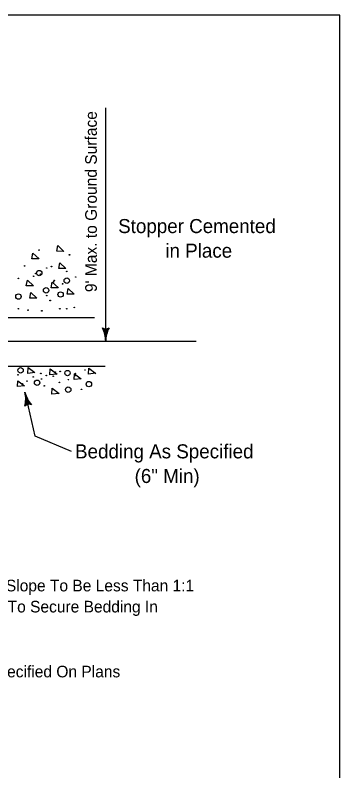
# Model space of a CAD drawing. Extents: x -1256 to -1024, y 1680 to 1979.
# Drawn here: x -1108.3 to -1024.5, y 1784.2 to 1979.3 of the extents above; entities that cross this region are included whole.
import ezdxf

# ---------------------------------------------------------------- set-up
doc = ezdxf.new("R2010")
doc.units = 0
doc.layers.add('1', color=7, linetype='Continuous')

msp = doc.modelspace()

# ---------------------------------------------------------------- linework, layer by layer
at = {"layer": '1'}
for p, q in [((-1084.93, 1895.09), (-1084.93, 1955.32)), ((-1114.11, 1901.21), (-1087.85, 1901.21)), ((-1085.78, 1898.53), (-1084.57, 1897.33)), ((-1085.52, 1897.96), (-1084.64, 1897.09)), ((-1085.28, 1898.35), (-1084.49, 1897.56)), ((-1084.94, 1898.3), (-1084.41, 1897.78)), ((-1084.65, 1898.33), (-1084.33, 1898)), ((-1084.41, 1898.4), (-1084.23, 1898.21)), ((-1084.2, 1898.49), (-1084.13, 1898.42)), ((-1085.33, 1897.46), (-1084.7, 1896.85)), ((-1085.19, 1897.02), (-1084.76, 1896.6)), ((-1085.1, 1896.62), (-1084.81, 1896.34)), ((-1085.02, 1896.24), (-1084.86, 1896.07)), ((-1084.97, 1895.88), (-1084.89, 1895.8)), ((-1115.97, 1895.09), (-1061.56, 1895.09)), ((-1084.94, 1895.54), (-1084.91, 1895.51)), ((-1114.11, 1888.7), (-1085.07, 1888.7)), ((-1105.66, 1881.49), (-1105.69, 1881.51)), ((-1105.55, 1881.16), (-1105.65, 1881.22)), ((-1105.42, 1880.83), (-1105.62, 1880.95)), ((-1105.26, 1880.47), (-1105.6, 1880.69)), ((-1105.08, 1880.11), (-1105.59, 1880.42)), ((-1104.84, 1879.71), (-1105.59, 1880.17)), ((-1105.71, 1878.45), (-1105.79, 1878.5)), ((-1105.52, 1878.59), (-1105.74, 1878.73)), ((-1105.3, 1878.71), (-1105.69, 1878.95)), ((-1105.03, 1878.8), (-1105.66, 1879.19)), ((-1104.68, 1878.84), (-1105.63, 1879.43)), ((-1104.16, 1878.77), (-1105.61, 1879.67)), ((-1104.55, 1879.27), (-1105.6, 1879.92))]:
    msp.add_line(p, q, dxfattribs=at)
msp.add_lwpolyline([(-1255.96, 1679.69), (-1024.47, 1679.69), (-1024.47, 1979.27), (-1255.96, 1979.27)], close=True, dxfattribs=at)
for points in [[(-1095.74, 1918.31), (-1097.59, 1918.33), (-1097.32, 1919.81), (-1095.72, 1918.31)], [(-1102.16, 1916.35), (-1104.01, 1916.37), (-1103.73, 1917.85), (-1102.14, 1916.35)], [(-1095.21, 1913.85), (-1097.05, 1913.87), (-1096.78, 1915.35), (-1095.19, 1913.85)], [(-1103.58, 1909.4), (-1105.43, 1909.41), (-1105.16, 1910.9), (-1103.57, 1909.39)], [(-1097.17, 1908.86), (-1099.01, 1908.88), (-1098.74, 1910.36), (-1097.15, 1908.86)], [(-1102.69, 1906.19), (-1104.54, 1906.21), (-1104.27, 1907.69), (-1102.68, 1906.19)], [(-1093.07, 1907.26), (-1094.91, 1907.27), (-1094.64, 1908.76), (-1093.05, 1907.26)], [(-1103.23, 1887), (-1105.07, 1886.82), (-1104.96, 1888.32), (-1103.21, 1887)], [(-1097.52, 1886.65), (-1099.36, 1886.46), (-1099.26, 1887.96), (-1097.5, 1886.65)], [(-1087.54, 1886.83), (-1089.38, 1886.64), (-1089.27, 1888.14), (-1087.52, 1886.82)], [(-1091.28, 1885.4), (-1093.12, 1885.21), (-1093.02, 1886.72), (-1091.26, 1885.4)], [(-1105.9, 1883.62), (-1107.74, 1883.43), (-1107.63, 1884.93), (-1105.88, 1883.62)], [(-1096.99, 1881.66), (-1098.83, 1881.47), (-1098.72, 1882.97), (-1096.97, 1881.66)], [(-1093.78, 1866.67), (-1103.13, 1870.6), (-1105.77, 1881.93)]]:
    msp.add_lwpolyline(points, dxfattribs=at)
for centre, radius in [((-1102.13, 1918.64), 0.0797), ((-1094.29, 1917.4), 0.0797), ((-1105.87, 1914.54), 0.0797), ((-1102.11, 1912.7), 0.697), ((-1100.17, 1914.01), 0.0797), ((-1098.92, 1914.37), 0.0797), ((-1107.48, 1911.33), 0.0797), ((-1103.56, 1911.87), 0.0797), ((-1103.02, 1912.58), 0.0797), ((-1101.77, 1912.4), 0.0797), ((-1094.98, 1910.74), 0.697), ((-1095, 1913.12), 0.0797), ((-1092.68, 1911.69), 0.0797), ((-1098.39, 1910.44), 0.0797), ((-1098.21, 1910.8), 0.0797), ((-1096.07, 1909.91), 0.0797), ((-1100.32, 1908.24), 0.697), ((-1096.58, 1907.17), 0.697), ((-1107.46, 1906.64), 0.697), ((-1100.17, 1906.88), 0.0797), ((-1099.28, 1905.63), 0.0797), ((-1107.48, 1903.49), 0.0797), ((-1096.78, 1903.49), 0.0797), ((-1095, 1903.49), 0.0797), ((-1093.04, 1903.85), 0.0797), ((-1104.98, 1903.13), 0.0797), ((-1101.42, 1902.96), 0.0797), ((-1106.92, 1887.61), 0.697), ((-1107.58, 1886.44), 0.0797), ((-1103.65, 1885.91), 0.0797), ((-1101.69, 1886.8), 0.0797), ((-1100.27, 1886.26), 0.0797), ((-1098.48, 1886.08), 0.0797), ((-1097.95, 1887.15), 0.0797), ((-1096.7, 1887.33), 0.0797), ((-1094.8, 1886.9), 0.697), ((-1092.78, 1886.8), 0.0797), ((-1092.78, 1886.26), 0.0797), ((-1090.28, 1887.69), 0.0797), ((-1106.51, 1884.12), 0.0797), ((-1105.26, 1884.84), 0.0797), ((-1102.65, 1884.4), 0.697), ((-1101.52, 1885.37), 0.0797), ((-1096.88, 1884.48), 0.0797), ((-1094.56, 1885.19), 0.0797), ((-1089.28, 1884.04), 0.697), ((-1100.8, 1883.59), 0.0797), ((-1094.62, 1882.62), 0.697), ((-1091.18, 1882.7), 0.0797)]:
    msp.add_circle(centre, radius, dxfattribs=at)
for centre, radius, start, end in [((-1092.63, 1895.01), 7.7, 0.5656, 27.5069), ((-1084.93, 1899.87), 1.57, 236.3381, 303.6618), ((-1077.23, 1895.01), 7.7, 152.4931, 179.4344), ((-1113.29, 1880.24), 7.7, 345.7113, 12.6526), ((-1098.3, 1883.76), 7.7, 193.7838, 220.7251), ((-1104.68, 1877.27), 1.57, 69.5563, 136.88)]:
    msp.add_arc(centre, radius, start, end, dxfattribs=at)

# ---------------------------------------------------------------- texts
msp.add_text("9' Max. to Ground Surface ", height=3, rotation=90, dxfattribs=at).set_placement((-1087.23, 1907.79))
for s, height, p in [('Stopper Cemented', 3.6249, (-1081.71, 1923.02)), ('in Place', 3.625, (-1069.53, 1916.67)), ('Bedding As Specified', 3.6249, (-1092.85, 1864.88)), ('(6" Min)', 3.625, (-1077.47, 1858.53)), ('Maximum Slope (Slope To Be Less Than 1:1', 3, (-1141.92, 1830.56)), ('When Necessary To Secure Bedding In', 3, (-1141.92, 1825.12)), ('Standard Tee, Barrel Size As Specified On Plans', 3, (-1168.37, 1808.37))]:
    msp.add_text(s, height=height, dxfattribs=at).set_placement(p)

doc.saveas('drawing.dxf')
